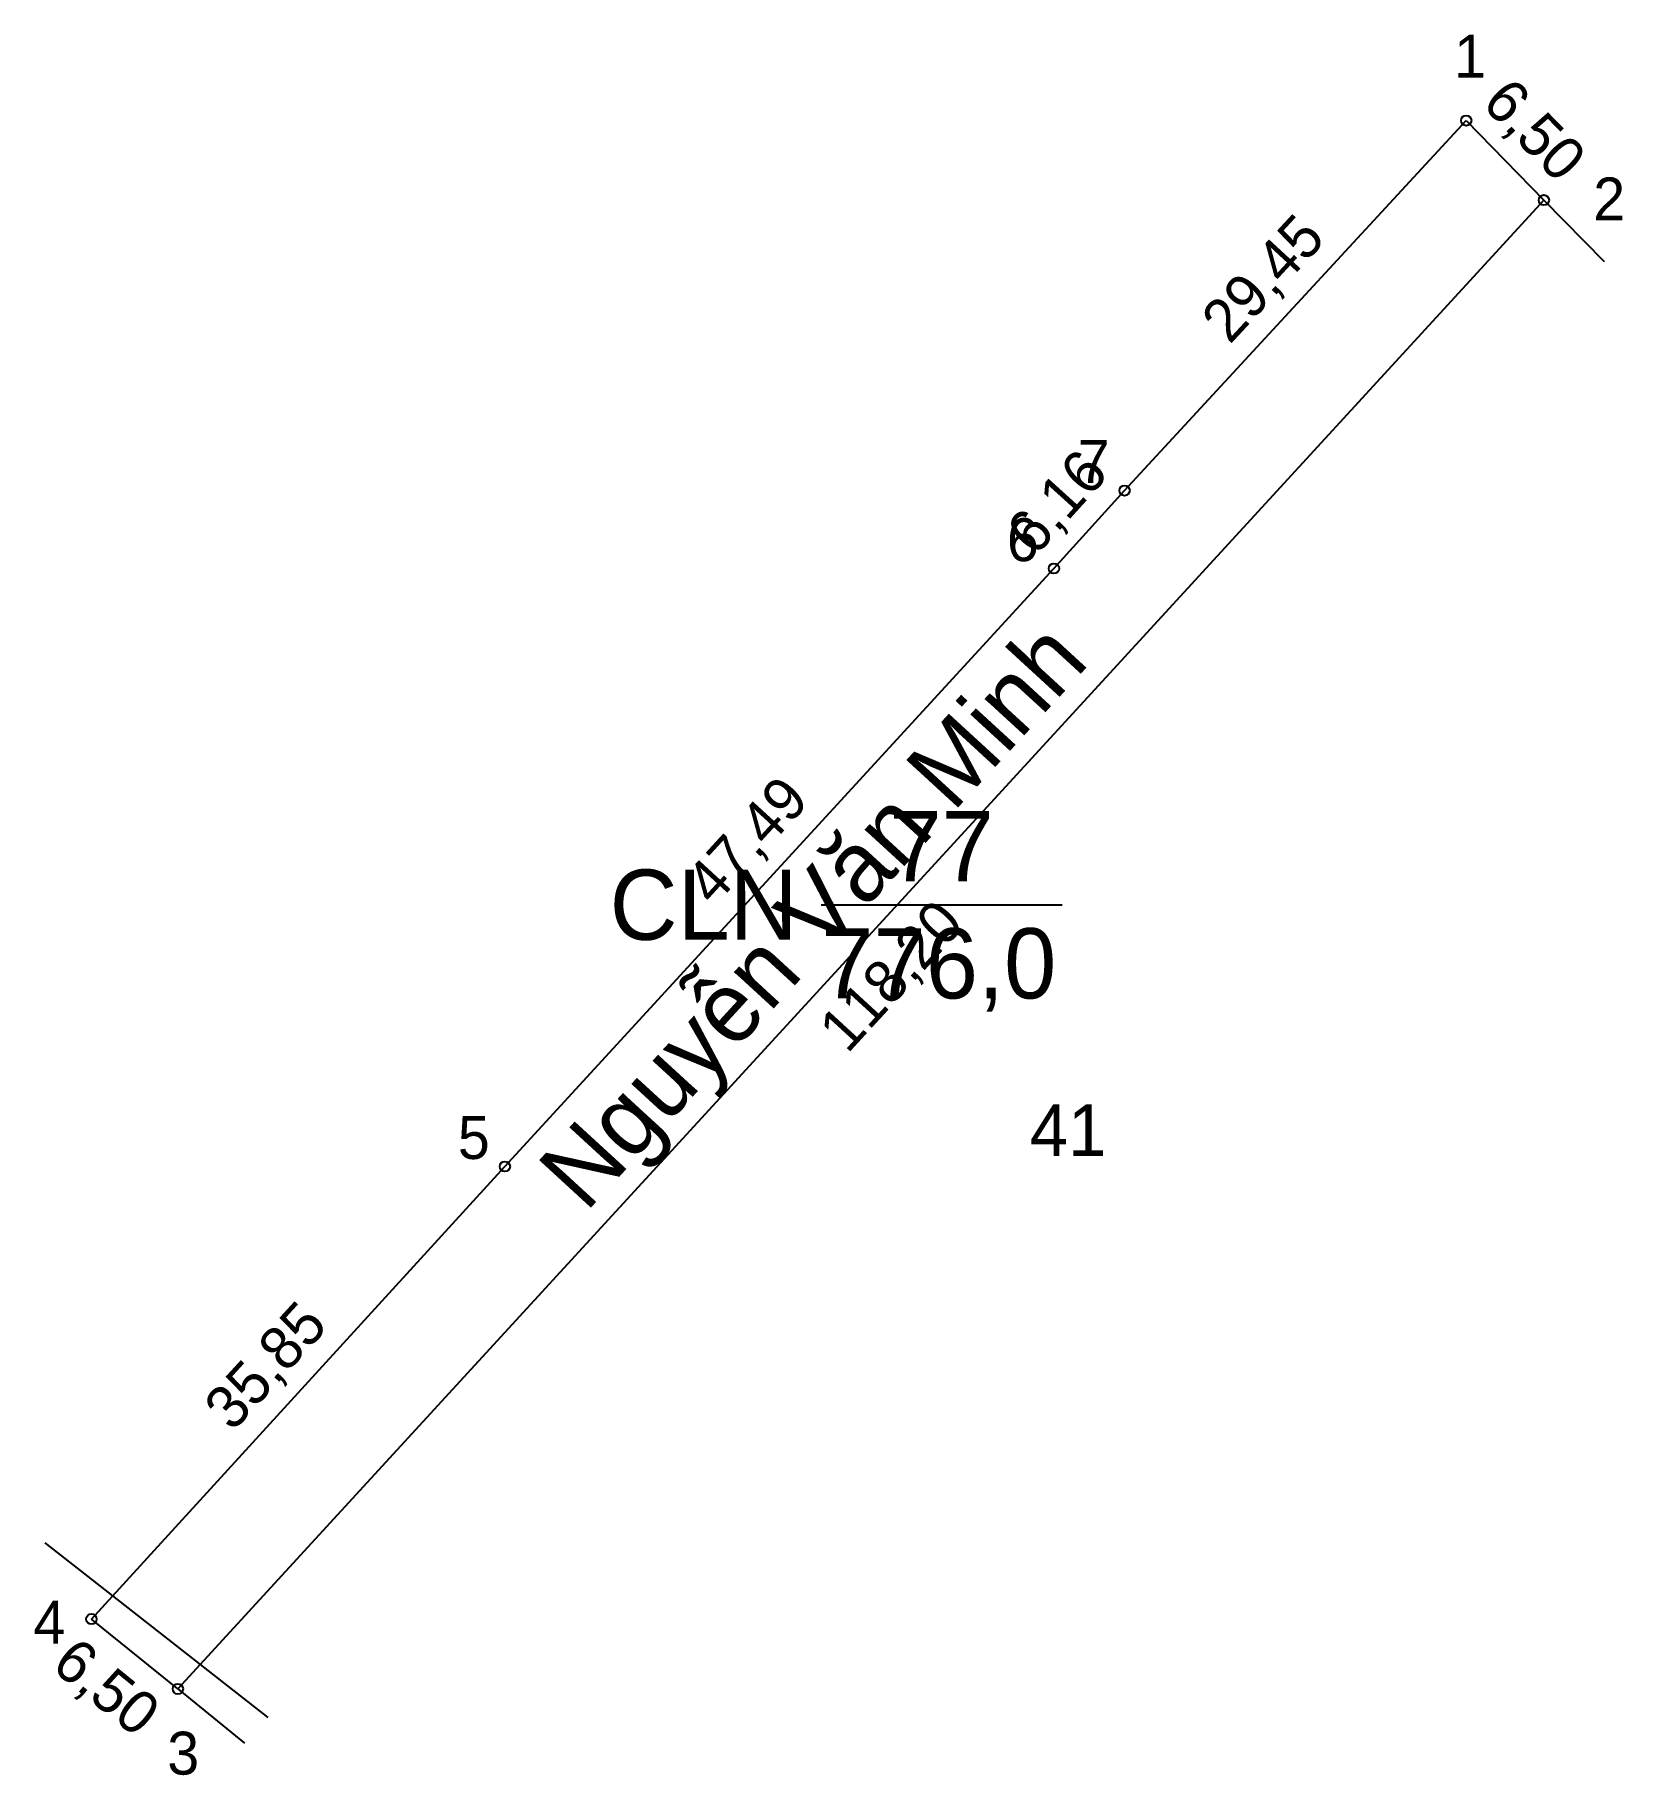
# Model space of a CAD drawing. Extents: x 549708 to 549801, y 1841997 to 1842099.
import ezdxf

# ---------------------------------------------------------------- set-up
doc = ezdxf.new("R2010")
doc.units = 0
for name, color, linetype in [('CanhThua', 7, 'Continuous'), ('ChieuDaiCanhThua', 7, 'Continuous'), ('Level 50', 7, 'Continuous'), ('MocDinhThua', 7, 'Continuous'), ('NhanDiaChinhThua', 7, 'Continuous'), ('NhanTuCan', 7, 'Continuous'), ('RauThua', 7, 'Continuous'), ('SoHieuDinhThua', 7, 'Continuous'), ('TenChuSuDung', 7, 'Continuous')]:
    doc.layers.add(name, color=color, linetype=linetype)

msp = doc.modelspace()

# ---------------------------------------------------------------- linework, layer by layer
at = {"layer": 'CanhThua'}
for p, q in [((549772.03, 1842072.32), (549792.02, 1842093.96)), ((549792.02, 1842093.96), (549796.56, 1842089.31)), ((549796.56, 1842089.31), (549716.65, 1842002.22)), ((549767.9, 1842067.76), (549772.03, 1842072.32)), ((549735.78, 1842032.78), (549767.9, 1842067.76)), ((549711.59, 1842006.31), (549735.78, 1842032.78)), ((549716.65, 1842002.22), (549711.59, 1842006.31))]:
    msp.add_line(p, q, dxfattribs=at)
at = {"layer": 'Level 50'}
msp.add_line((549708.87, 1842010.77), (549721.92, 1842000.55), dxfattribs=at)
at = {"layer": 'MocDinhThua'}
for centre in [(549792.02, 1842093.96), (549796.56, 1842089.31), (549772.03, 1842072.32), (549767.9, 1842067.76), (549735.78, 1842032.78), (549711.59, 1842006.31), (549716.65, 1842002.22)]:
    msp.add_circle(centre, 0.301, dxfattribs=at)
at = {"layer": 'NhanDiaChinhThua'}
msp.add_line((549754.29, 1842048.09), (549768.38, 1842048.09), dxfattribs=at)
at = {"layer": 'RauThua'}
for p, q in [((549796.56, 1842089.31), (549800.08, 1842085.72)), ((549716.65, 1842002.22), (549720.55, 1841999.05))]:
    msp.add_line(p, q, dxfattribs=at)

# ---------------------------------------------------------------- texts
at = {"layer": 'ChieuDaiCanhThua'}
for s, rotation, p in [('6,50', 314.3518, (549792.86, 1842094.89)), ('29,45', 47.2702, (549778.18, 1842080.82)), ('6,16', 47.8545, (549766.8, 1842068.41)), ('47,49', 47.4374, (549748, 1842047.94)), ('118,20', 47.4603, (549755.81, 1842039.33)), ('35,85', 47.5828, (549719.85, 1842017.21)), ('6,50', 321.0002, (549709.17, 1842003.43))]:
    msp.add_text(s, height=2.509, rotation=rotation, dxfattribs=at).set_placement(p)
at = {"layer": 'NhanDiaChinhThua'}
for s, p in [('77', (549758.27, 1842049.46)), ('CLN', (549741.91, 1842046.04)), ('776,0', (549754.29, 1842042.61))]:
    msp.add_text(s, height=4.109, dxfattribs=at).set_placement(p)
at = {"layer": 'NhanTuCan'}
msp.add_text('41', height=3.011, dxfattribs=at).set_placement((549766.49, 1842033.4))
at = {"layer": 'SoHieuDinhThua'}
for s, p in [('1', (549791.31, 1842096.47)), ('2', (549799.45, 1842088.12)), ('7', (549769.29, 1842072.76)), ('6', (549765.15, 1842068.19)), ('5', (549733.03, 1842033.22)), ('4', (549708.2, 1842004.87)), ('3', (549716.03, 1841997.21))]:
    msp.add_text(s, height=2.51, dxfattribs=at).set_placement(p)
at = {"layer": 'TenChuSuDung'}
msp.add_text('Nguyễn Văn Minh', height=4.109, rotation=47.4603, dxfattribs=at).set_placement((549740.51, 1842030.04))

doc.saveas('drawing.dxf')
